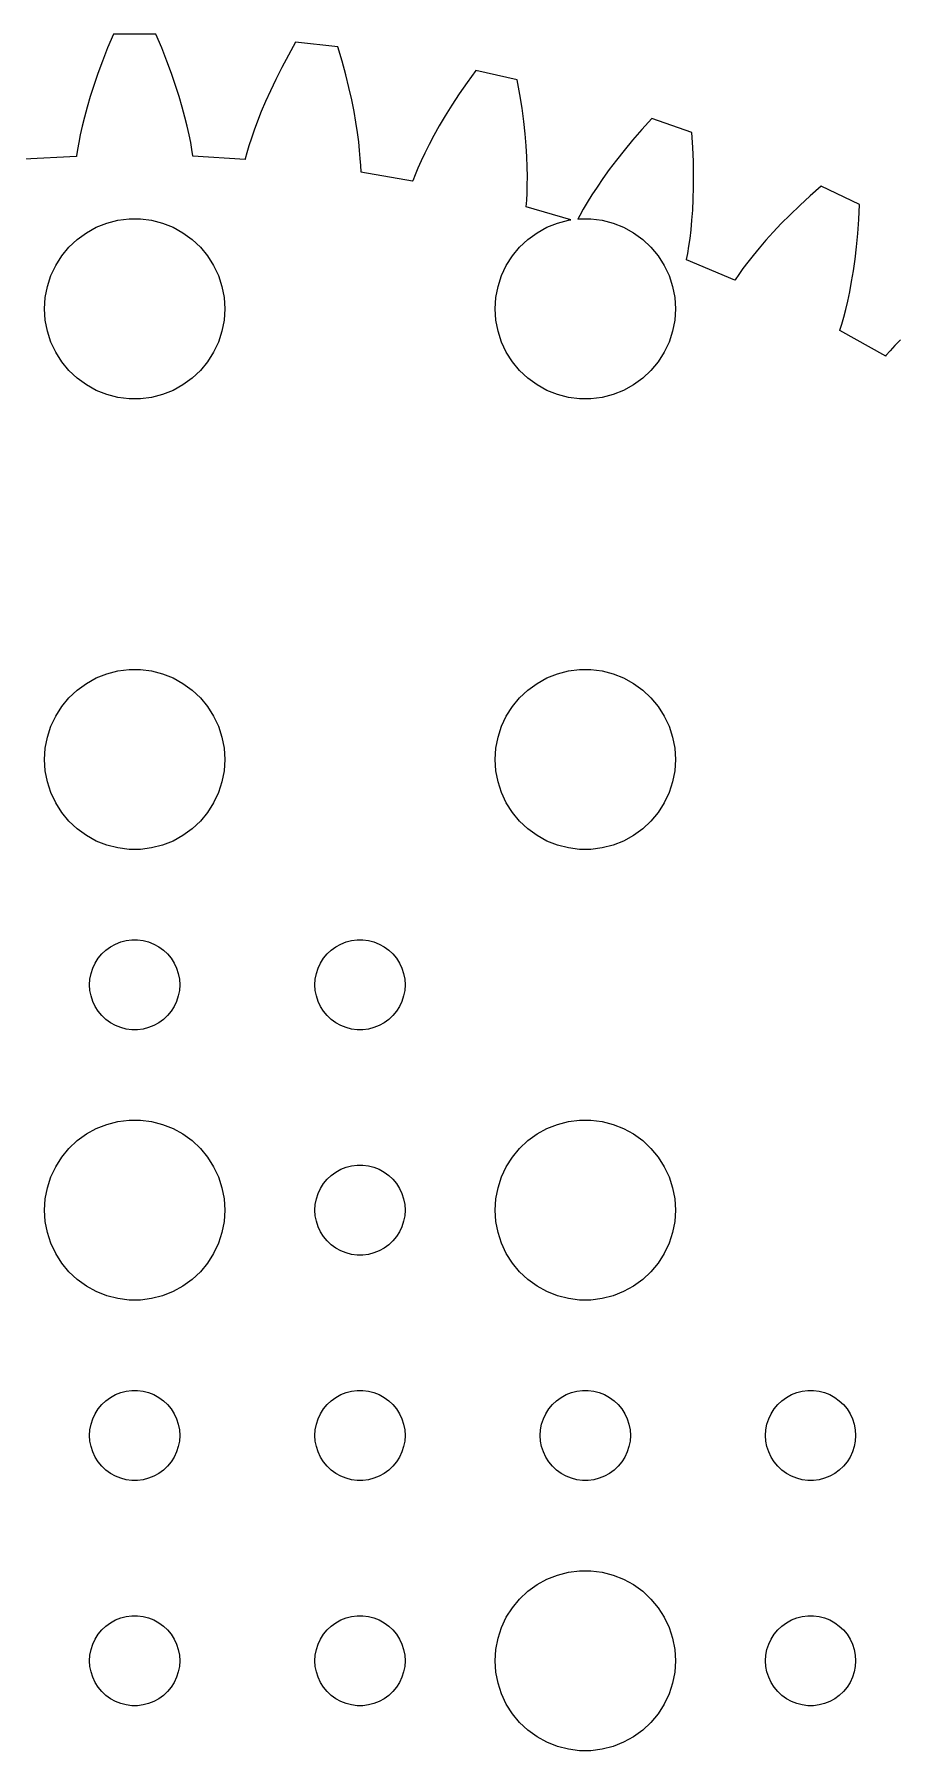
# Model space of a CAD drawing. Header units: metres. Extents: x -54 to 54, y -54 to 54.
# Drawn here: x -3.3 to 25.4, y -3 to 54.1 of the extents above; entities that cross this region are included whole.
import ezdxf

# ---------------------------------------------------------------- set-up
doc = ezdxf.new("R2010")
doc.units = ezdxf.units.M

msp = doc.modelspace()

# ---------------------------------------------------------------- linework, layer by layer
for p, q in [((-0.707458, 54.1374), (-0.899765, 53.6829)), ((0.707458, 54.1374), (-0.707458, 54.1374)), ((0.899765, 53.6829), (0.707458, 54.1374)), ((5.35844, 53.8762), (5.11647, 53.4461)), ((6.76447, 53.7177), (5.35844, 53.8762)), ((6.90468, 53.2446), (6.76447, 53.7177)), ((-1.07236, 53.2478), (-1.22618, 52.8327)), ((-0.899765, 53.6829), (-1.07236, 53.2478)), ((1.07236, 53.2478), (0.899765, 53.6829)), ((1.22618, 52.8327), (1.07236, 53.2478)), ((5.11647, 53.4461), (4.89624, 53.0331)), ((7.02747, 52.7929), (6.90468, 53.2446)), ((-1.22618, 52.8327), (-1.36227, 52.4383)), ((1.36227, 52.4383), (1.22618, 52.8327)), ((4.69691, 52.6378), (4.51752, 52.2611)), ((4.89624, 53.0331), (4.69691, 52.6378)), ((7.13385, 52.3632), (7.02747, 52.7929)), ((11.357, 52.9374), (11.0684, 52.5372)), ((12.7364, 52.6226), (11.357, 52.9374)), ((12.8228, 52.1367), (12.7364, 52.6226)), ((-1.48166, 52.0651), (-1.58534, 51.7136)), ((-1.36227, 52.4383), (-1.48166, 52.0651)), ((1.48166, 52.0651), (1.36227, 52.4383)), ((1.58534, 51.7136), (1.48166, 52.0651)), ((4.51752, 52.2611), (4.35709, 51.9036)), ((7.22493, 51.9561), (7.13385, 52.3632)), ((10.8033, 52.1514), (10.5609, 51.7809)), ((11.0684, 52.5372), (10.8033, 52.1514)), ((12.8942, 51.6741), (12.8228, 52.1367)), ((-1.58534, 51.7136), (-1.67439, 51.3844)), ((1.67439, 51.3844), (1.58534, 51.7136)), ((4.21471, 51.5659), (4.08936, 51.2488)), ((4.35709, 51.9036), (4.21471, 51.5659)), ((7.30177, 51.5718), (7.22493, 51.9561)), ((7.36545, 51.2109), (7.30177, 51.5718)), ((10.3405, 51.4267), (10.1411, 51.0894)), ((10.5609, 51.7809), (10.3405, 51.4267)), ((12.9518, 51.2352), (12.8942, 51.6741)), ((-1.74988, 51.0779), (-1.81288, 50.7946)), ((-1.67439, 51.3844), (-1.74988, 51.0779)), ((1.74988, 51.0779), (1.67439, 51.3844)), ((1.81288, 50.7946), (1.74988, 51.0779)), ((3.98003, 50.9527), (3.88571, 50.6782)), ((4.08936, 51.2488), (3.98003, 50.9527)), ((7.41708, 50.8738), (7.36545, 51.2109)), ((7.45778, 50.5608), (7.41708, 50.8738)), ((10.1411, 51.0894), (9.96176, 50.7698)), ((12.9967, 50.8204), (12.9518, 51.2352)), ((16.8811, 50.9676), (16.5744, 50.6139)), ((17.2127, 51.333), (16.8811, 50.9676)), ((18.5482, 50.8657), (17.2127, 51.333)), ((18.5796, 50.3732), (18.5482, 50.8657)), ((-1.90581, 50.2991), (-1.93796, 50.0875)), ((-1.86449, 50.5349), (-1.90581, 50.2991)), ((-1.81288, 50.7946), (-1.86449, 50.5349)), ((1.86449, 50.5349), (1.81288, 50.7946)), ((1.90581, 50.2991), (1.86449, 50.5349)), ((1.93796, 50.0875), (1.90581, 50.2991)), ((3.80534, 50.4259), (3.73788, 50.1962)), ((3.88571, 50.6782), (3.80534, 50.4259)), ((7.48868, 50.2723), (7.45778, 50.5608)), ((9.80168, 50.4687), (9.6599, 50.1867)), ((9.96176, 50.7698), (9.80168, 50.4687)), ((13.0301, 50.43), (12.9967, 50.8204)), ((13.0529, 50.0643), (13.0301, 50.43)), ((16.5744, 50.6139), (16.2922, 50.2729)), ((18.5988, 49.9055), (18.5796, 50.3732)), ((-1.93741, 50.0735), (-3.6815, 49.9797)), ((-1.93796, 50.0875), (-1.93741, 50.0735)), ((1.93758, 50.0776), (1.93796, 50.0875)), ((3.6812, 49.9756), (1.93758, 50.0776)), ((3.68224, 49.9895), (3.6812, 49.9756)), ((3.73788, 50.1962), (3.68224, 49.9895)), ((7.51086, 50.0084), (7.48868, 50.2723)), ((7.52553, 49.7694), (7.51086, 50.0084)), ((7.53378, 49.5556), (7.52553, 49.7694)), ((9.53543, 49.9245), (9.42732, 49.6828)), ((9.6599, 50.1867), (9.53543, 49.9245)), ((13.0665, 49.7235), (13.0529, 50.0643)), ((13.0719, 49.4079), (13.0665, 49.7235)), ((16.0334, 49.9456), (15.7975, 49.6327)), ((16.2922, 50.2729), (16.0334, 49.9456)), ((18.6069, 49.463), (18.5988, 49.9055)), ((7.5323, 49.5458), (7.53378, 49.5556)), ((9.25356, 49.2491), (7.5323, 49.5458)), ((9.25615, 49.2629), (9.25356, 49.2491)), ((9.33456, 49.4621), (9.25615, 49.2629)), ((9.42732, 49.6828), (9.33456, 49.4621)), ((13.0703, 49.1177), (13.0719, 49.4079)), ((15.5835, 49.3352), (15.3908, 49.0539)), ((15.7975, 49.6327), (15.5835, 49.3352)), ((18.6051, 49.0457), (18.6069, 49.463)), ((13.0349, 48.4005), (13.0506, 48.6139)), ((13.0506, 48.6139), (13.0628, 48.853)), ((13.0628, 48.853), (13.0703, 49.1177)), ((15.2183, 48.7896), (15.0652, 48.543)), ((15.3908, 49.0539), (15.2183, 48.7896)), ((18.5763, 48.288), (18.5945, 48.654)), ((18.5945, 48.654), (18.6051, 49.0457)), ((22.4815, 48.757), (22.1372, 48.4399)), ((22.8519, 49.083), (22.4815, 48.757)), ((24.1267, 48.4691), (22.8519, 49.083)), ((-0.562134, 47.9469), (-0.18837, 47.9941)), ((-0.18837, 47.9941), (0.18837, 47.9941)), ((0.18837, 47.9941), (0.562134, 47.9469)), ((13.0323, 48.3909), (13.0349, 48.4005)), ((14.523, 47.9576), (13.0323, 48.3909)), ((14.8139, 48.1059), (14.7505, 47.9864)), ((14.7505, 47.9864), (14.8116, 47.9941)), ((14.8116, 47.9941), (15.1884, 47.9941)), ((14.9308, 48.3148), (14.8139, 48.1059)), ((15.0652, 48.543), (14.9308, 48.3148)), ((15.1884, 47.9941), (15.5621, 47.9469)), ((18.5516, 47.9479), (18.5763, 48.288)), ((21.8185, 48.1327), (21.5247, 47.8363)), ((22.1372, 48.4399), (21.8185, 48.1327)), ((24.1028, 47.9762), (24.1267, 48.4691)), ((-1.91226, 47.3115), (-1.60747, 47.533)), ((-1.60747, 47.533), (-1.27733, 47.7145)), ((-1.27733, 47.7145), (-0.927048, 47.8532)), ((-0.927048, 47.8532), (-0.562134, 47.9469)), ((0.562134, 47.9469), (0.927048, 47.8532)), ((0.927048, 47.8532), (1.27733, 47.7145)), ((1.27733, 47.7145), (1.60747, 47.533)), ((1.60747, 47.533), (1.91226, 47.3115)), ((13.0877, 47.3115), (13.3925, 47.533)), ((13.3925, 47.533), (13.7227, 47.7145)), ((13.7227, 47.7145), (14.0729, 47.8532)), ((14.0729, 47.8532), (14.4379, 47.9469)), ((14.4379, 47.9469), (14.523, 47.9576)), ((15.5621, 47.9469), (15.927, 47.8532)), ((15.927, 47.8532), (16.2773, 47.7145)), ((16.2773, 47.7145), (16.6075, 47.533)), ((16.6075, 47.533), (16.9123, 47.3115)), ((18.4875, 47.3455), (18.5217, 47.6337)), ((18.5217, 47.6337), (18.5516, 47.9479)), ((21.2552, 47.5519), (21.0093, 47.2802)), ((21.5247, 47.8363), (21.2552, 47.5519)), ((24.028, 47.0686), (24.0695, 47.5093)), ((24.0695, 47.5093), (24.1028, 47.9762)), ((-2.42705, 46.7634), (-2.1869, 47.0536)), ((-2.1869, 47.0536), (-1.91226, 47.3115)), ((1.91226, 47.3115), (2.1869, 47.0536)), ((2.1869, 47.0536), (2.42705, 46.7634)), ((12.5729, 46.7634), (12.8131, 47.0536)), ((12.8131, 47.0536), (13.0877, 47.3115)), ((16.9123, 47.3115), (17.1869, 47.0536)), ((17.1869, 47.0536), (17.427, 46.7634)), ((18.4116, 46.847), (18.4505, 47.0833)), ((18.4505, 47.0833), (18.4875, 47.3455)), ((20.7863, 47.0222), (20.5853, 46.7789)), ((21.0093, 47.2802), (20.7863, 47.0222)), ((23.9795, 46.6542), (24.028, 47.0686)), ((-2.78932, 46.1044), (-2.62891, 46.4453)), ((-2.62891, 46.4453), (-2.42705, 46.7634)), ((2.42705, 46.7634), (2.62891, 46.4453)), ((2.62891, 46.4453), (2.78932, 46.1044)), ((12.2107, 46.1044), (12.3711, 46.4453)), ((12.3711, 46.4453), (12.5729, 46.7634)), ((17.427, 46.7634), (17.6289, 46.4453)), ((17.6289, 46.4453), (17.7893, 46.1044)), ((18.3684, 46.6275), (18.3721, 46.6367)), ((19.9805, 45.9553), (18.3684, 46.6275)), ((18.3721, 46.6367), (18.4116, 46.847)), ((20.2464, 46.3393), (20.1069, 46.1448)), ((20.4056, 46.551), (20.2464, 46.3393)), ((20.5853, 46.7789), (20.4056, 46.551)), ((23.9251, 46.2661), (23.9795, 46.6542)), ((-2.97633, 45.376), (-2.90575, 45.7461)), ((-2.90575, 45.7461), (-2.78932, 46.1044)), ((2.78932, 46.1044), (2.90575, 45.7461)), ((2.90575, 45.7461), (2.97633, 45.376)), ((12.0237, 45.376), (12.0942, 45.7461)), ((12.0942, 45.7461), (12.2107, 46.1044)), ((17.7893, 46.1044), (17.9057, 45.7461)), ((17.9057, 45.7461), (17.9763, 45.376)), ((19.9861, 45.9681), (19.9805, 45.9553)), ((20.1069, 46.1448), (19.9861, 45.9681)), ((23.8034, 45.5693), (23.866, 45.9045)), ((23.866, 45.9045), (23.9251, 46.2661)), ((-3, 45), (-2.97633, 45.376)), ((2.97633, 45.376), (3, 45)), ((12, 45), (12.0237, 45.376)), ((17.9763, 45.376), (18, 45)), ((23.6723, 44.9778), (23.7385, 45.2604)), ((23.7385, 45.2604), (23.8034, 45.5693)), ((-2.97633, 44.624), (-3, 45)), ((-2.90575, 44.2539), (-2.97633, 44.624)), ((2.97633, 44.624), (2.90575, 44.2539)), ((3, 45), (2.97633, 44.624)), ((12.0237, 44.624), (12, 45)), ((12.0942, 44.2539), (12.0237, 44.624)), ((17.9763, 44.624), (17.9057, 44.2539)), ((18, 45), (17.9763, 44.624)), ((23.541, 44.491), (23.6061, 44.7214)), ((23.6061, 44.7214), (23.6723, 44.9778)), ((-2.78932, 43.8956), (-2.90575, 44.2539)), ((2.90575, 44.2539), (2.78932, 43.8956)), ((12.2107, 43.8956), (12.0942, 44.2539)), ((17.9057, 44.2539), (17.7893, 43.8956)), ((23.4736, 44.2777), (23.4782, 44.2864)), ((25.0002, 43.4292), (23.4736, 44.2777)), ((23.4782, 44.2864), (23.541, 44.491)), ((-2.62891, 43.5547), (-2.78932, 43.8956)), ((-2.42705, 43.2366), (-2.62891, 43.5547)), ((2.62891, 43.5547), (2.42705, 43.2366)), ((2.78932, 43.8956), (2.62891, 43.5547)), ((12.3711, 43.5547), (12.2107, 43.8956)), ((12.5729, 43.2366), (12.3711, 43.5547)), ((17.6289, 43.5547), (17.427, 43.2366)), ((17.7893, 43.8956), (17.6289, 43.5547)), ((25.0072, 43.4414), (25.0002, 43.4292)), ((25.147, 43.6034), (25.0072, 43.4414)), ((25.3075, 43.7811), (25.147, 43.6034)), ((25.4894, 43.9736), (25.3075, 43.7811)), ((-2.1869, 42.9464), (-2.42705, 43.2366)), ((-1.91226, 42.6885), (-2.1869, 42.9464)), ((2.1869, 42.9464), (1.91226, 42.6885)), ((2.42705, 43.2366), (2.1869, 42.9464)), ((12.8131, 42.9464), (12.5729, 43.2366)), ((13.0877, 42.6885), (12.8131, 42.9464)), ((17.1869, 42.9464), (16.9123, 42.6885)), ((17.427, 43.2366), (17.1869, 42.9464)), ((-1.60747, 42.467), (-1.91226, 42.6885)), ((-1.27733, 42.2855), (-1.60747, 42.467)), ((-0.927048, 42.1468), (-1.27733, 42.2855)), ((1.27733, 42.2855), (0.927048, 42.1468)), ((1.60747, 42.467), (1.27733, 42.2855)), ((1.91226, 42.6885), (1.60747, 42.467)), ((13.3925, 42.467), (13.0877, 42.6885)), ((13.7227, 42.2855), (13.3925, 42.467)), ((14.0729, 42.1468), (13.7227, 42.2855)), ((16.2773, 42.2855), (15.927, 42.1468)), ((16.6075, 42.467), (16.2773, 42.2855)), ((16.9123, 42.6885), (16.6075, 42.467)), ((-0.562134, 42.0531), (-0.927048, 42.1468)), ((-0.18837, 42.0059), (-0.562134, 42.0531)), ((0.18837, 42.0059), (-0.18837, 42.0059)), ((0.562134, 42.0531), (0.18837, 42.0059)), ((0.927048, 42.1468), (0.562134, 42.0531)), ((14.4379, 42.0531), (14.0729, 42.1468)), ((14.8116, 42.0059), (14.4379, 42.0531)), ((15.1884, 42.0059), (14.8116, 42.0059)), ((15.5621, 42.0531), (15.1884, 42.0059)), ((15.927, 42.1468), (15.5621, 42.0531)), ((-1.60747, 32.533), (-1.27733, 32.7145)), ((-1.27733, 32.7145), (-0.927048, 32.8532)), ((-0.927048, 32.8532), (-0.562134, 32.9469)), ((-0.562134, 32.9469), (-0.18837, 32.9941)), ((-0.18837, 32.9941), (0.18837, 32.9941)), ((0.18837, 32.9941), (0.562134, 32.9469)), ((0.562134, 32.9469), (0.927048, 32.8532)), ((0.927048, 32.8532), (1.27733, 32.7145)), ((1.27733, 32.7145), (1.60747, 32.533)), ((13.3925, 32.533), (13.7227, 32.7145)), ((13.7227, 32.7145), (14.0729, 32.8532)), ((14.0729, 32.8532), (14.4379, 32.9469)), ((14.4379, 32.9469), (14.8116, 32.9941)), ((14.8116, 32.9941), (15.1884, 32.9941)), ((15.1884, 32.9941), (15.5621, 32.9469)), ((15.5621, 32.9469), (15.927, 32.8532)), ((15.927, 32.8532), (16.2773, 32.7145)), ((16.2773, 32.7145), (16.6075, 32.533)), ((-2.42705, 31.7634), (-2.1869, 32.0536)), ((-2.1869, 32.0536), (-1.91226, 32.3115)), ((-1.91226, 32.3115), (-1.60747, 32.533)), ((1.60747, 32.533), (1.91226, 32.3115)), ((1.91226, 32.3115), (2.1869, 32.0536)), ((2.1869, 32.0536), (2.42705, 31.7634)), ((12.5729, 31.7634), (12.8131, 32.0536)), ((12.8131, 32.0536), (13.0877, 32.3115)), ((13.0877, 32.3115), (13.3925, 32.533)), ((16.6075, 32.533), (16.9123, 32.3115)), ((16.9123, 32.3115), (17.1869, 32.0536)), ((17.1869, 32.0536), (17.427, 31.7634)), ((-2.78932, 31.1044), (-2.62891, 31.4453)), ((-2.62891, 31.4453), (-2.42705, 31.7634)), ((2.42705, 31.7634), (2.62891, 31.4453)), ((2.62891, 31.4453), (2.78932, 31.1044)), ((12.2107, 31.1044), (12.3711, 31.4453)), ((12.3711, 31.4453), (12.5729, 31.7634)), ((17.427, 31.7634), (17.6289, 31.4453)), ((17.6289, 31.4453), (17.7893, 31.1044)), ((-2.90575, 30.7461), (-2.78932, 31.1044)), ((2.78932, 31.1044), (2.90575, 30.7461)), ((12.0942, 30.7461), (12.2107, 31.1044)), ((17.7893, 31.1044), (17.9057, 30.7461)), ((-3, 30), (-2.97633, 30.376)), ((-2.97633, 30.376), (-2.90575, 30.7461)), ((2.90575, 30.7461), (2.97633, 30.376)), ((2.97633, 30.376), (3, 30)), ((12, 30), (12.0237, 30.376)), ((12.0237, 30.376), (12.0942, 30.7461)), ((17.9057, 30.7461), (17.9763, 30.376)), ((17.9763, 30.376), (18, 30)), ((-2.97633, 29.624), (-3, 30)), ((3, 30), (2.97633, 29.624)), ((12.0237, 29.624), (12, 30)), ((18, 30), (17.9763, 29.624)), ((-2.90575, 29.2539), (-2.97633, 29.624)), ((-2.78932, 28.8956), (-2.90575, 29.2539)), ((2.90575, 29.2539), (2.78932, 28.8956)), ((2.97633, 29.624), (2.90575, 29.2539)), ((12.0942, 29.2539), (12.0237, 29.624)), ((12.2107, 28.8956), (12.0942, 29.2539)), ((17.9057, 29.2539), (17.7893, 28.8956)), ((17.9763, 29.624), (17.9057, 29.2539)), ((-2.62891, 28.5547), (-2.78932, 28.8956)), ((2.78932, 28.8956), (2.62891, 28.5547)), ((12.3711, 28.5547), (12.2107, 28.8956)), ((17.7893, 28.8956), (17.6289, 28.5547)), ((-2.42705, 28.2366), (-2.62891, 28.5547)), ((-2.1869, 27.9464), (-2.42705, 28.2366)), ((2.42705, 28.2366), (2.1869, 27.9464)), ((2.62891, 28.5547), (2.42705, 28.2366)), ((12.5729, 28.2366), (12.3711, 28.5547)), ((12.8131, 27.9464), (12.5729, 28.2366)), ((17.427, 28.2366), (17.1869, 27.9464)), ((17.6289, 28.5547), (17.427, 28.2366)), ((-1.91226, 27.6884), (-2.1869, 27.9464)), ((-1.60747, 27.467), (-1.91226, 27.6884)), ((-1.27733, 27.2855), (-1.60747, 27.467)), ((1.60747, 27.467), (1.27733, 27.2855)), ((1.91226, 27.6884), (1.60747, 27.467)), ((2.1869, 27.9464), (1.91226, 27.6884)), ((13.0877, 27.6884), (12.8131, 27.9464)), ((13.3925, 27.467), (13.0877, 27.6884)), ((13.7227, 27.2855), (13.3925, 27.467)), ((16.6075, 27.467), (16.2773, 27.2855)), ((16.9123, 27.6884), (16.6075, 27.467)), ((17.1869, 27.9464), (16.9123, 27.6884)), ((-0.927048, 27.1468), (-1.27733, 27.2855)), ((-0.562134, 27.0531), (-0.927048, 27.1468)), ((-0.18837, 27.0059), (-0.562134, 27.0531)), ((0.18837, 27.0059), (-0.18837, 27.0059)), ((0.562134, 27.0531), (0.18837, 27.0059)), ((0.927048, 27.1468), (0.562134, 27.0531)), ((1.27733, 27.2855), (0.927048, 27.1468)), ((14.0729, 27.1468), (13.7227, 27.2855)), ((14.4379, 27.0531), (14.0729, 27.1468)), ((14.8116, 27.0059), (14.4379, 27.0531)), ((15.1884, 27.0059), (14.8116, 27.0059)), ((15.5621, 27.0531), (15.1884, 27.0059)), ((15.927, 27.1468), (15.5621, 27.0531)), ((16.2773, 27.2855), (15.927, 27.1468)), ((-0.281067, 23.9734), (-0.094177, 23.997)), ((-0.094177, 23.997), (0.094177, 23.997)), ((0.094177, 23.997), (0.281067, 23.9734)), ((7.21892, 23.9734), (7.40581, 23.997)), ((7.40581, 23.997), (7.59418, 23.997)), ((7.59418, 23.997), (7.78107, 23.9734)), ((-1.21352, 23.3817), (-1.09344, 23.5268)), ((-1.09344, 23.5268), (-0.956131, 23.6558)), ((-0.956131, 23.6558), (-0.803726, 23.7665)), ((-0.803726, 23.7665), (-0.638657, 23.8572)), ((-0.638657, 23.8572), (-0.463516, 23.9266)), ((-0.463516, 23.9266), (-0.281067, 23.9734)), ((0.281067, 23.9734), (0.463516, 23.9266)), ((0.463516, 23.9266), (0.638657, 23.8572)), ((0.638657, 23.8572), (0.803726, 23.7665)), ((0.803726, 23.7665), (0.956131, 23.6558)), ((0.956131, 23.6558), (1.09344, 23.5268)), ((1.09344, 23.5268), (1.21352, 23.3817)), ((6.28647, 23.3817), (6.40654, 23.5268)), ((6.40654, 23.5268), (6.54385, 23.6558)), ((6.54385, 23.6558), (6.69626, 23.7665)), ((6.69626, 23.7665), (6.86133, 23.8572)), ((6.86133, 23.8572), (7.03647, 23.9266)), ((7.03647, 23.9266), (7.21892, 23.9734)), ((7.78107, 23.9734), (7.96352, 23.9266)), ((7.96352, 23.9266), (8.13866, 23.8572)), ((8.13866, 23.8572), (8.30373, 23.7665)), ((8.30373, 23.7665), (8.45613, 23.6558)), ((8.45613, 23.6558), (8.59344, 23.5268)), ((8.59344, 23.5268), (8.71352, 23.3817)), ((-1.48816, 22.688), (-1.45287, 22.873)), ((-1.45287, 22.873), (-1.39465, 23.0522)), ((-1.39465, 23.0522), (-1.31445, 23.2226)), ((-1.31445, 23.2226), (-1.21352, 23.3817)), ((1.21352, 23.3817), (1.31445, 23.2226)), ((1.31445, 23.2226), (1.39465, 23.0522)), ((1.39465, 23.0522), (1.45287, 22.873)), ((1.45287, 22.873), (1.48816, 22.688)), ((6.01183, 22.688), (6.04712, 22.873)), ((6.04712, 22.873), (6.10533, 23.0522)), ((6.10533, 23.0522), (6.18553, 23.2226)), ((6.18553, 23.2226), (6.28647, 23.3817)), ((8.71352, 23.3817), (8.81445, 23.2226)), ((8.81445, 23.2226), (8.89465, 23.0522)), ((8.89465, 23.0522), (8.95287, 22.873)), ((8.95287, 22.873), (8.98816, 22.688)), ((-1.5, 22.5), (-1.48816, 22.688)), ((-1.48816, 22.312), (-1.5, 22.5)), ((-1.45287, 22.127), (-1.48816, 22.312)), ((1.48816, 22.312), (1.45287, 22.127)), ((1.48816, 22.688), (1.5, 22.5)), ((1.5, 22.5), (1.48816, 22.312)), ((6, 22.5), (6.01183, 22.688)), ((6.01183, 22.312), (6, 22.5)), ((6.04712, 22.127), (6.01183, 22.312)), ((8.98816, 22.312), (8.95287, 22.127)), ((8.98816, 22.688), (9, 22.5)), ((9, 22.5), (8.98816, 22.312)), ((-1.39465, 21.9478), (-1.45287, 22.127)), ((-1.31445, 21.7774), (-1.39465, 21.9478)), ((-1.21352, 21.6183), (-1.31445, 21.7774)), ((1.31445, 21.7774), (1.21352, 21.6183)), ((1.39465, 21.9478), (1.31445, 21.7774)), ((1.45287, 22.127), (1.39465, 21.9478)), ((6.10533, 21.9478), (6.04712, 22.127)), ((6.18553, 21.7774), (6.10533, 21.9478)), ((6.28647, 21.6183), (6.18553, 21.7774)), ((8.81445, 21.7774), (8.71352, 21.6183)), ((8.89465, 21.9478), (8.81445, 21.7774)), ((8.95287, 22.127), (8.89465, 21.9478)), ((-1.09344, 21.4732), (-1.21352, 21.6183)), ((-0.956131, 21.3442), (-1.09344, 21.4732)), ((-0.803726, 21.2335), (-0.956131, 21.3442)), ((-0.638657, 21.1427), (-0.803726, 21.2335)), ((-0.463516, 21.0734), (-0.638657, 21.1427)), ((0.638657, 21.1427), (0.463516, 21.0734)), ((0.803726, 21.2335), (0.638657, 21.1427)), ((0.956131, 21.3442), (0.803726, 21.2335)), ((1.09344, 21.4732), (0.956131, 21.3442)), ((1.21352, 21.6183), (1.09344, 21.4732)), ((6.40654, 21.4732), (6.28647, 21.6183)), ((6.54385, 21.3442), (6.40654, 21.4732)), ((6.69626, 21.2335), (6.54385, 21.3442)), ((6.86133, 21.1427), (6.69626, 21.2335)), ((7.03647, 21.0734), (6.86133, 21.1427)), ((8.13866, 21.1427), (7.96352, 21.0734)), ((8.30373, 21.2335), (8.13866, 21.1427)), ((8.45613, 21.3442), (8.30373, 21.2335)), ((8.59344, 21.4732), (8.45613, 21.3442)), ((8.71352, 21.6183), (8.59344, 21.4732)), ((-0.281067, 21.0266), (-0.463516, 21.0734)), ((-0.094177, 21.003), (-0.281067, 21.0266)), ((0.094177, 21.003), (-0.094177, 21.003)), ((0.281067, 21.0266), (0.094177, 21.003)), ((0.463516, 21.0734), (0.281067, 21.0266)), ((7.21892, 21.0266), (7.03647, 21.0734)), ((7.40581, 21.003), (7.21892, 21.0266)), ((7.59418, 21.003), (7.40581, 21.003)), ((7.78107, 21.0266), (7.59418, 21.003)), ((7.96352, 21.0734), (7.78107, 21.0266)), ((-1.60747, 17.533), (-1.27733, 17.7145)), ((-1.27733, 17.7145), (-0.927048, 17.8532)), ((-0.927048, 17.8532), (-0.562134, 17.9469)), ((-0.562134, 17.9469), (-0.18837, 17.9941)), ((-0.18837, 17.9941), (0.18837, 17.9941)), ((0.18837, 17.9941), (0.562134, 17.9469)), ((0.562134, 17.9469), (0.927048, 17.8532)), ((0.927048, 17.8532), (1.27733, 17.7145)), ((1.27733, 17.7145), (1.60747, 17.533)), ((13.3925, 17.533), (13.7227, 17.7145)), ((13.7227, 17.7145), (14.0729, 17.8532)), ((14.0729, 17.8532), (14.4379, 17.9469)), ((14.4379, 17.9469), (14.8116, 17.9941)), ((14.8116, 17.9941), (15.1884, 17.9941)), ((15.1884, 17.9941), (15.5621, 17.9469)), ((15.5621, 17.9469), (15.927, 17.8532)), ((15.927, 17.8532), (16.2773, 17.7145)), ((16.2773, 17.7145), (16.6075, 17.533)), ((-2.1869, 17.0536), (-1.91226, 17.3115)), ((-1.91226, 17.3115), (-1.60747, 17.533)), ((1.60747, 17.533), (1.91226, 17.3115)), ((1.91226, 17.3115), (2.1869, 17.0536)), ((12.8131, 17.0536), (13.0877, 17.3115)), ((13.0877, 17.3115), (13.3925, 17.533)), ((16.6075, 17.533), (16.9123, 17.3115)), ((16.9123, 17.3115), (17.1869, 17.0536)), ((-2.62891, 16.4453), (-2.42705, 16.7634)), ((-2.42705, 16.7634), (-2.1869, 17.0536)), ((2.1869, 17.0536), (2.42705, 16.7634)), ((2.42705, 16.7634), (2.62891, 16.4453)), ((12.3711, 16.4453), (12.5729, 16.7634)), ((12.5729, 16.7634), (12.8131, 17.0536)), ((17.1869, 17.0536), (17.427, 16.7634)), ((17.427, 16.7634), (17.6289, 16.4453)), ((-2.90575, 15.7461), (-2.78932, 16.1044)), ((-2.78932, 16.1044), (-2.62891, 16.4453)), ((2.62891, 16.4453), (2.78932, 16.1044)), ((2.78932, 16.1044), (2.90575, 15.7461)), ((6.28647, 15.8817), (6.40654, 16.0268)), ((6.40654, 16.0268), (6.54385, 16.1558)), ((6.54385, 16.1558), (6.69626, 16.2665)), ((6.69626, 16.2665), (6.86133, 16.3572)), ((6.86133, 16.3572), (7.03647, 16.4266)), ((7.03647, 16.4266), (7.21892, 16.4734)), ((7.21892, 16.4734), (7.40581, 16.497)), ((7.40581, 16.497), (7.59418, 16.497)), ((7.59418, 16.497), (7.78107, 16.4734)), ((7.78107, 16.4734), (7.96352, 16.4266)), ((7.96352, 16.4266), (8.13866, 16.3572)), ((8.13866, 16.3572), (8.30373, 16.2665)), ((8.30373, 16.2665), (8.45613, 16.1558)), ((8.45613, 16.1558), (8.59344, 16.0268)), ((8.59344, 16.0268), (8.71352, 15.8817)), ((12.0942, 15.7461), (12.2107, 16.1044)), ((12.2107, 16.1044), (12.3711, 16.4453)), ((17.6289, 16.4453), (17.7893, 16.1044)), ((17.7893, 16.1044), (17.9057, 15.7461)), ((-2.97633, 15.376), (-2.90575, 15.7461)), ((2.90575, 15.7461), (2.97633, 15.376)), ((6.04712, 15.373), (6.10533, 15.5522)), ((6.10533, 15.5522), (6.18553, 15.7226)), ((6.18553, 15.7226), (6.28647, 15.8817)), ((8.71352, 15.8817), (8.81445, 15.7226)), ((8.81445, 15.7226), (8.89465, 15.5522)), ((8.89465, 15.5522), (8.95287, 15.373)), ((12.0237, 15.376), (12.0942, 15.7461)), ((17.9057, 15.7461), (17.9763, 15.376)), ((-3, 15), (-2.97633, 15.376)), ((-2.97633, 14.624), (-3, 15)), ((2.97633, 15.376), (3, 15)), ((3, 15), (2.97633, 14.624)), ((6, 15), (6.01183, 15.188)), ((6.01183, 14.812), (6, 15)), ((6.01183, 15.188), (6.04712, 15.373)), ((8.95287, 15.373), (8.98816, 15.188)), ((8.98816, 15.188), (9, 15)), ((9, 15), (8.98816, 14.812)), ((12, 15), (12.0237, 15.376)), ((12.0237, 14.624), (12, 15)), ((17.9763, 15.376), (18, 15)), ((18, 15), (17.9763, 14.624)), ((-2.90575, 14.2539), (-2.97633, 14.624)), ((2.97633, 14.624), (2.90575, 14.2539)), ((6.04712, 14.627), (6.01183, 14.812)), ((6.10533, 14.4478), (6.04712, 14.627)), ((6.18553, 14.2774), (6.10533, 14.4478)), ((8.89465, 14.4478), (8.81445, 14.2774)), ((8.95287, 14.627), (8.89465, 14.4478)), ((8.98816, 14.812), (8.95287, 14.627)), ((12.0942, 14.2539), (12.0237, 14.624)), ((17.9763, 14.624), (17.9057, 14.2539)), ((-2.78932, 13.8956), (-2.90575, 14.2539)), ((-2.62891, 13.5547), (-2.78932, 13.8956)), ((2.78932, 13.8956), (2.62891, 13.5547)), ((2.90575, 14.2539), (2.78932, 13.8956)), ((6.28647, 14.1183), (6.18553, 14.2774)), ((6.40654, 13.9732), (6.28647, 14.1183)), ((6.54385, 13.8442), (6.40654, 13.9732)), ((6.69626, 13.7335), (6.54385, 13.8442)), ((6.86133, 13.6427), (6.69626, 13.7335)), ((8.30373, 13.7335), (8.13866, 13.6427)), ((8.45613, 13.8442), (8.30373, 13.7335)), ((8.59344, 13.9732), (8.45613, 13.8442)), ((8.71352, 14.1183), (8.59344, 13.9732)), ((8.81445, 14.2774), (8.71352, 14.1183)), ((12.2107, 13.8956), (12.0942, 14.2539)), ((12.3711, 13.5547), (12.2107, 13.8956)), ((17.7893, 13.8956), (17.6289, 13.5547)), ((17.9057, 14.2539), (17.7893, 13.8956)), ((-2.42705, 13.2366), (-2.62891, 13.5547)), ((-2.1869, 12.9464), (-2.42705, 13.2366)), ((2.42705, 13.2366), (2.1869, 12.9464)), ((2.62891, 13.5547), (2.42705, 13.2366)), ((7.03647, 13.5734), (6.86133, 13.6427)), ((7.21892, 13.5266), (7.03647, 13.5734)), ((7.40581, 13.5029), (7.21892, 13.5266)), ((7.59418, 13.5029), (7.40581, 13.5029)), ((7.78107, 13.5266), (7.59418, 13.5029)), ((7.96352, 13.5734), (7.78107, 13.5266)), ((8.13866, 13.6427), (7.96352, 13.5734)), ((12.5729, 13.2366), (12.3711, 13.5547)), ((12.8131, 12.9464), (12.5729, 13.2366)), ((17.427, 13.2366), (17.1869, 12.9464)), ((17.6289, 13.5547), (17.427, 13.2366)), ((-1.91226, 12.6884), (-2.1869, 12.9464)), ((-1.60747, 12.467), (-1.91226, 12.6884)), ((1.91226, 12.6884), (1.60747, 12.467)), ((2.1869, 12.9464), (1.91226, 12.6884)), ((13.0877, 12.6884), (12.8131, 12.9464)), ((13.3925, 12.467), (13.0877, 12.6884)), ((16.9123, 12.6884), (16.6075, 12.467)), ((17.1869, 12.9464), (16.9123, 12.6884)), ((-1.27733, 12.2855), (-1.60747, 12.467)), ((-0.927048, 12.1468), (-1.27733, 12.2855)), ((-0.562134, 12.0531), (-0.927048, 12.1468)), ((-0.18837, 12.0059), (-0.562134, 12.0531)), ((0.18837, 12.0059), (-0.18837, 12.0059)), ((0.562134, 12.0531), (0.18837, 12.0059)), ((0.927048, 12.1468), (0.562134, 12.0531)), ((1.27733, 12.2855), (0.927048, 12.1468)), ((1.60747, 12.467), (1.27733, 12.2855)), ((13.7227, 12.2855), (13.3925, 12.467)), ((14.0729, 12.1468), (13.7227, 12.2855)), ((14.4379, 12.0531), (14.0729, 12.1468)), ((14.8116, 12.0059), (14.4379, 12.0531)), ((15.1884, 12.0059), (14.8116, 12.0059)), ((15.5621, 12.0531), (15.1884, 12.0059)), ((15.927, 12.1468), (15.5621, 12.0531)), ((16.2773, 12.2855), (15.927, 12.1468)), ((16.6075, 12.467), (16.2773, 12.2855)), ((-1.09344, 8.52681), (-0.956131, 8.65576)), ((-0.956131, 8.65576), (-0.803726, 8.76648)), ((-0.803726, 8.76648), (-0.638657, 8.85724)), ((-0.638657, 8.85724), (-0.463516, 8.92657)), ((-0.463516, 8.92657), (-0.281067, 8.97342)), ((-0.281067, 8.97342), (-0.094177, 8.99704)), ((-0.094177, 8.99704), (0.094177, 8.99704)), ((0.094177, 8.99704), (0.281067, 8.97342)), ((0.281067, 8.97342), (0.463516, 8.92657)), ((0.463516, 8.92657), (0.638657, 8.85724)), ((0.638657, 8.85724), (0.803726, 8.76648)), ((0.803726, 8.76648), (0.956131, 8.65576)), ((0.956131, 8.65576), (1.09344, 8.52681)), ((6.40654, 8.52681), (6.54385, 8.65576)), ((6.54385, 8.65576), (6.69626, 8.76648)), ((6.69626, 8.76648), (6.86133, 8.85724)), ((6.86133, 8.85724), (7.03647, 8.92657)), ((7.03647, 8.92657), (7.21892, 8.97342)), ((7.21892, 8.97342), (7.40581, 8.99704)), ((7.40581, 8.99704), (7.59418, 8.99704)), ((7.59418, 8.99704), (7.78107, 8.97342)), ((7.78107, 8.97342), (7.96352, 8.92657)), ((7.96352, 8.92657), (8.13866, 8.85724)), ((8.13866, 8.85724), (8.30373, 8.76648)), ((8.30373, 8.76648), (8.45613, 8.65576)), ((8.45613, 8.65576), (8.59344, 8.52681)), ((13.9065, 8.52681), (14.0439, 8.65576)), ((14.0439, 8.65576), (14.1963, 8.76648)), ((14.1963, 8.76648), (14.3613, 8.85724)), ((14.3613, 8.85724), (14.5365, 8.92657)), ((14.5365, 8.92657), (14.7189, 8.97342)), ((14.7189, 8.97342), (14.9058, 8.99704)), ((14.9058, 8.99704), (15.0942, 8.99704)), ((15.0942, 8.99704), (15.2811, 8.97342)), ((15.2811, 8.97342), (15.4635, 8.92657)), ((15.4635, 8.92657), (15.6387, 8.85724)), ((15.6387, 8.85724), (15.8037, 8.76648)), ((15.8037, 8.76648), (15.9561, 8.65576)), ((15.9561, 8.65576), (16.0934, 8.52681)), ((21.4065, 8.52681), (21.5439, 8.65576)), ((21.5439, 8.65576), (21.6963, 8.76648)), ((21.6963, 8.76648), (21.8613, 8.85724)), ((21.8613, 8.85724), (22.0365, 8.92657)), ((22.0365, 8.92657), (22.2189, 8.97342)), ((22.2189, 8.97342), (22.4058, 8.99704)), ((22.4058, 8.99704), (22.5942, 8.99704)), ((22.5942, 8.99704), (22.7811, 8.97342)), ((22.7811, 8.97342), (22.9635, 8.92657)), ((22.9635, 8.92657), (23.1387, 8.85724)), ((23.1387, 8.85724), (23.3037, 8.76648)), ((23.3037, 8.76648), (23.4561, 8.65576)), ((23.4561, 8.65576), (23.5934, 8.52681)), ((-1.45287, 7.87303), (-1.39465, 8.05219)), ((-1.39465, 8.05219), (-1.31445, 8.22263)), ((-1.31445, 8.22263), (-1.21352, 8.38167)), ((-1.21352, 8.38167), (-1.09344, 8.52681)), ((1.09344, 8.52681), (1.21352, 8.38167)), ((1.21352, 8.38167), (1.31445, 8.22263)), ((1.31445, 8.22263), (1.39465, 8.05219)), ((1.39465, 8.05219), (1.45287, 7.87303)), ((6.04712, 7.87303), (6.10533, 8.05219)), ((6.10533, 8.05219), (6.18553, 8.22263)), ((6.18553, 8.22263), (6.28647, 8.38167)), ((6.28647, 8.38167), (6.40654, 8.52681)), ((8.59344, 8.52681), (8.71352, 8.38167)), ((8.71352, 8.38167), (8.81445, 8.22263)), ((8.81445, 8.22263), (8.89465, 8.05219)), ((8.89465, 8.05219), (8.95287, 7.87303)), ((13.5471, 7.87303), (13.6053, 8.05219)), ((13.6053, 8.05219), (13.6855, 8.22263)), ((13.6855, 8.22263), (13.7865, 8.38167)), ((13.7865, 8.38167), (13.9065, 8.52681)), ((16.0934, 8.52681), (16.2135, 8.38167)), ((16.2135, 8.38167), (16.3145, 8.22263)), ((16.3145, 8.22263), (16.3947, 8.05219)), ((16.3947, 8.05219), (16.4529, 7.87303)), ((21.0471, 7.87303), (21.1053, 8.05219)), ((21.1053, 8.05219), (21.1855, 8.22263)), ((21.1855, 8.22263), (21.2865, 8.38167)), ((21.2865, 8.38167), (21.4065, 8.52681)), ((23.5934, 8.52681), (23.7135, 8.38167)), ((23.7135, 8.38167), (23.8145, 8.22263)), ((23.8145, 8.22263), (23.8947, 8.05219)), ((23.8947, 8.05219), (23.9529, 7.87303)), ((-1.5, 7.5), (-1.48816, 7.68799)), ((-1.48816, 7.312), (-1.5, 7.5)), ((-1.48816, 7.68799), (-1.45287, 7.87303)), ((1.45287, 7.87303), (1.48816, 7.68799)), ((1.48816, 7.68799), (1.5, 7.5)), ((1.5, 7.5), (1.48816, 7.312)), ((6, 7.5), (6.01183, 7.68799)), ((6.01183, 7.312), (6, 7.5)), ((6.01183, 7.68799), (6.04712, 7.87303)), ((8.95287, 7.87303), (8.98816, 7.68799)), ((8.98816, 7.68799), (9, 7.5)), ((9, 7.5), (8.98816, 7.312)), ((13.5, 7.5), (13.5118, 7.68799)), ((13.5118, 7.312), (13.5, 7.5)), ((13.5118, 7.68799), (13.5471, 7.87303)), ((16.4529, 7.87303), (16.4882, 7.68799)), ((16.4882, 7.68799), (16.5, 7.5)), ((16.5, 7.5), (16.4882, 7.312)), ((21, 7.5), (21.0118, 7.68799)), ((21.0118, 7.312), (21, 7.5)), ((21.0118, 7.68799), (21.0471, 7.87303)), ((23.9529, 7.87303), (23.9882, 7.68799)), ((23.9882, 7.68799), (24, 7.5)), ((24, 7.5), (23.9882, 7.312)), ((-1.45287, 7.12695), (-1.48816, 7.312)), ((-1.39465, 6.9478), (-1.45287, 7.12695)), ((-1.31445, 6.77736), (-1.39465, 6.9478)), ((1.39465, 6.9478), (1.31445, 6.77736)), ((1.45287, 7.12695), (1.39465, 6.9478)), ((1.48816, 7.312), (1.45287, 7.12695)), ((6.04712, 7.12695), (6.01183, 7.312)), ((6.10533, 6.9478), (6.04712, 7.12695)), ((6.18553, 6.77736), (6.10533, 6.9478)), ((8.89465, 6.9478), (8.81445, 6.77736)), ((8.95287, 7.12695), (8.89465, 6.9478)), ((8.98816, 7.312), (8.95287, 7.12695)), ((13.5471, 7.12695), (13.5118, 7.312)), ((13.6053, 6.9478), (13.5471, 7.12695)), ((13.6855, 6.77736), (13.6053, 6.9478)), ((16.3947, 6.9478), (16.3145, 6.77736)), ((16.4529, 7.12695), (16.3947, 6.9478)), ((16.4882, 7.312), (16.4529, 7.12695)), ((21.0471, 7.12695), (21.0118, 7.312)), ((21.1053, 6.9478), (21.0471, 7.12695)), ((21.1855, 6.77736), (21.1053, 6.9478)), ((23.8947, 6.9478), (23.8145, 6.77736)), ((23.9529, 7.12695), (23.8947, 6.9478)), ((23.9882, 7.312), (23.9529, 7.12695)), ((-1.21352, 6.61832), (-1.31445, 6.77736)), ((-1.09344, 6.47318), (-1.21352, 6.61832)), ((-0.956131, 6.34422), (-1.09344, 6.47318)), ((-0.803726, 6.23351), (-0.956131, 6.34422)), ((0.956131, 6.34422), (0.803726, 6.23351)), ((1.09344, 6.47318), (0.956131, 6.34422)), ((1.21352, 6.61832), (1.09344, 6.47318)), ((1.31445, 6.77736), (1.21352, 6.61832)), ((6.28647, 6.61832), (6.18553, 6.77736)), ((6.40654, 6.47318), (6.28647, 6.61832)), ((6.54385, 6.34422), (6.40654, 6.47318)), ((6.69626, 6.23351), (6.54385, 6.34422)), ((8.45613, 6.34422), (8.30373, 6.23351)), ((8.59344, 6.47318), (8.45613, 6.34422)), ((8.71352, 6.61832), (8.59344, 6.47318)), ((8.81445, 6.77736), (8.71352, 6.61832)), ((13.7865, 6.61832), (13.6855, 6.77736)), ((13.9065, 6.47318), (13.7865, 6.61832)), ((14.0439, 6.34422), (13.9065, 6.47318)), ((14.1963, 6.23351), (14.0439, 6.34422)), ((15.9561, 6.34422), (15.8037, 6.23351)), ((16.0934, 6.47318), (15.9561, 6.34422)), ((16.2135, 6.61832), (16.0934, 6.47318)), ((16.3145, 6.77736), (16.2135, 6.61832)), ((21.2865, 6.61832), (21.1855, 6.77736)), ((21.4065, 6.47318), (21.2865, 6.61832)), ((21.5439, 6.34422), (21.4065, 6.47318)), ((21.6963, 6.23351), (21.5439, 6.34422)), ((23.4561, 6.34422), (23.3037, 6.23351)), ((23.5934, 6.47318), (23.4561, 6.34422)), ((23.7135, 6.61832), (23.5934, 6.47318)), ((23.8145, 6.77736), (23.7135, 6.61832)), ((-0.638657, 6.14275), (-0.803726, 6.23351)), ((-0.463516, 6.07341), (-0.638657, 6.14275)), ((-0.281067, 6.02657), (-0.463516, 6.07341)), ((-0.094177, 6.00294), (-0.281067, 6.02657)), ((0.094177, 6.00294), (-0.094177, 6.00294)), ((0.281067, 6.02657), (0.094177, 6.00294)), ((0.463516, 6.07341), (0.281067, 6.02657)), ((0.638657, 6.14275), (0.463516, 6.07341)), ((0.803726, 6.23351), (0.638657, 6.14275)), ((6.86133, 6.14275), (6.69626, 6.23351)), ((7.03647, 6.07341), (6.86133, 6.14275)), ((7.21892, 6.02657), (7.03647, 6.07341)), ((7.40581, 6.00294), (7.21892, 6.02657)), ((7.59418, 6.00294), (7.40581, 6.00294)), ((7.78107, 6.02657), (7.59418, 6.00294)), ((7.96352, 6.07341), (7.78107, 6.02657)), ((8.13866, 6.14275), (7.96352, 6.07341)), ((8.30373, 6.23351), (8.13866, 6.14275)), ((14.3613, 6.14275), (14.1963, 6.23351)), ((14.5365, 6.07341), (14.3613, 6.14275)), ((14.7189, 6.02657), (14.5365, 6.07341)), ((14.9058, 6.00294), (14.7189, 6.02657)), ((15.0942, 6.00294), (14.9058, 6.00294)), ((15.2811, 6.02657), (15.0942, 6.00294)), ((15.4635, 6.07341), (15.2811, 6.02657)), ((15.6387, 6.14275), (15.4635, 6.07341)), ((15.8037, 6.23351), (15.6387, 6.14275)), ((21.8613, 6.14275), (21.6963, 6.23351)), ((22.0365, 6.07341), (21.8613, 6.14275)), ((22.2189, 6.02657), (22.0365, 6.07341)), ((22.4058, 6.00294), (22.2189, 6.02657)), ((22.5942, 6.00294), (22.4058, 6.00294)), ((22.7811, 6.02657), (22.5942, 6.00294)), ((22.9635, 6.07341), (22.7811, 6.02657)), ((23.1387, 6.14275), (22.9635, 6.07341)), ((23.3037, 6.23351), (23.1387, 6.14275)), ((14.0729, 2.85316), (14.4379, 2.94685)), ((14.4379, 2.94685), (14.8116, 2.99408)), ((14.8116, 2.99408), (15.1884, 2.99408)), ((15.1884, 2.99408), (15.5621, 2.94685)), ((15.5621, 2.94685), (15.927, 2.85316)), ((12.8131, 2.05363), (13.0877, 2.31154)), ((13.0877, 2.31154), (13.3925, 2.53297)), ((13.3925, 2.53297), (13.7227, 2.71448)), ((13.7227, 2.71448), (14.0729, 2.85316)), ((15.927, 2.85316), (16.2773, 2.71448)), ((16.2773, 2.71448), (16.6075, 2.53297)), ((16.6075, 2.53297), (16.9123, 2.31154)), ((16.9123, 2.31154), (17.1869, 2.05363)), ((12.3711, 1.44525), (12.5729, 1.76335)), ((12.5729, 1.76335), (12.8131, 2.05363)), ((17.1869, 2.05363), (17.427, 1.76335)), ((17.427, 1.76335), (17.6289, 1.44525)), ((-1.09344, 1.02681), (-0.956131, 1.15576)), ((-0.956131, 1.15576), (-0.803726, 1.26648)), ((-0.803726, 1.26648), (-0.638657, 1.35724)), ((-0.638657, 1.35724), (-0.463516, 1.42657)), ((-0.463516, 1.42657), (-0.281067, 1.47342)), ((-0.281067, 1.47342), (-0.094177, 1.49704)), ((-0.094177, 1.49704), (0.094177, 1.49704)), ((0.094177, 1.49704), (0.281067, 1.47342)), ((0.281067, 1.47342), (0.463516, 1.42657)), ((0.463516, 1.42657), (0.638657, 1.35724)), ((0.638657, 1.35724), (0.803726, 1.26648)), ((0.803726, 1.26648), (0.956131, 1.15576)), ((0.956131, 1.15576), (1.09344, 1.02681)), ((6.40654, 1.02681), (6.54385, 1.15576)), ((6.54385, 1.15576), (6.69626, 1.26648)), ((6.69626, 1.26648), (6.86133, 1.35724)), ((6.86133, 1.35724), (7.03647, 1.42657)), ((7.03647, 1.42657), (7.21892, 1.47342)), ((7.21892, 1.47342), (7.40581, 1.49704)), ((7.40581, 1.49704), (7.59418, 1.49704)), ((7.59418, 1.49704), (7.78107, 1.47342)), ((7.78107, 1.47342), (7.96352, 1.42657)), ((7.96352, 1.42657), (8.13866, 1.35724)), ((8.13866, 1.35724), (8.30373, 1.26648)), ((8.30373, 1.26648), (8.45613, 1.15576)), ((8.45613, 1.15576), (8.59344, 1.02681)), ((12.2107, 1.10437), (12.3711, 1.44525)), ((17.6289, 1.44525), (17.7893, 1.10437)), ((21.4065, 1.02681), (21.5439, 1.15576)), ((21.5439, 1.15576), (21.6963, 1.26648)), ((21.6963, 1.26648), (21.8613, 1.35724)), ((21.8613, 1.35724), (22.0365, 1.42657)), ((22.0365, 1.42657), (22.2189, 1.47342)), ((22.2189, 1.47342), (22.4058, 1.49704)), ((22.4058, 1.49704), (22.5942, 1.49704)), ((22.5942, 1.49704), (22.7811, 1.47342)), ((22.7811, 1.47342), (22.9635, 1.42657)), ((22.9635, 1.42657), (23.1387, 1.35724)), ((23.1387, 1.35724), (23.3037, 1.26648)), ((23.3037, 1.26648), (23.4561, 1.15576)), ((23.4561, 1.15576), (23.5934, 1.02681)), ((-1.39465, 0.552185), (-1.31445, 0.722626)), ((-1.31445, 0.722626), (-1.21352, 0.881668)), ((-1.21352, 0.881668), (-1.09344, 1.02681)), ((1.09344, 1.02681), (1.21352, 0.881668)), ((1.21352, 0.881668), (1.31445, 0.722626)), ((1.31445, 0.722626), (1.39465, 0.552185)), ((6.10533, 0.552185), (6.18553, 0.722626)), ((6.18553, 0.722626), (6.28647, 0.881668)), ((6.28647, 0.881668), (6.40654, 1.02681)), ((8.59344, 1.02681), (8.71352, 0.881668)), ((8.71352, 0.881668), (8.81445, 0.722626)), ((8.81445, 0.722626), (8.89465, 0.552185)), ((12.0237, 0.375992), (12.0942, 0.746063)), ((12.0942, 0.746063), (12.2107, 1.10437)), ((17.7893, 1.10437), (17.9057, 0.746063)), ((17.9057, 0.746063), (17.9763, 0.375992)), ((21.1053, 0.552185), (21.1855, 0.722626)), ((21.1855, 0.722626), (21.2865, 0.881668)), ((21.2865, 0.881668), (21.4065, 1.02681)), ((23.5934, 1.02681), (23.7135, 0.881668)), ((23.7135, 0.881668), (23.8145, 0.722626)), ((23.8145, 0.722626), (23.8947, 0.552185)), ((-1.5, 0), (-1.48816, 0.187988)), ((-1.48816, -0.187988), (-1.5, 0)), ((-1.48816, 0.187988), (-1.45287, 0.373032)), ((-1.45287, 0.373032), (-1.39465, 0.552185)), ((1.39465, 0.552185), (1.45287, 0.373032)), ((1.45287, 0.373032), (1.48816, 0.187988)), ((1.48816, 0.187988), (1.5, 0)), ((1.5, 0), (1.48816, -0.187988)), ((6, 0), (6.01183, 0.187988)), ((6.01183, -0.187988), (6, 0)), ((6.01183, 0.187988), (6.04712, 0.373032)), ((6.04712, 0.373032), (6.10533, 0.552185)), ((8.89465, 0.552185), (8.95287, 0.373032)), ((8.95287, 0.373032), (8.98816, 0.187988)), ((8.98816, 0.187988), (9, 0)), ((9, 0), (8.98816, -0.187988)), ((12, 0), (12.0237, 0.375992)), ((12.0237, -0.375992), (12, 0)), ((17.9763, 0.375992), (18, 0)), ((18, 0), (17.9763, -0.375992)), ((21, 0), (21.0118, 0.187988)), ((21.0118, -0.187988), (21, 0)), ((21.0118, 0.187988), (21.0471, 0.373032)), ((21.0471, 0.373032), (21.1053, 0.552185)), ((23.8947, 0.552185), (23.9529, 0.373032)), ((23.9529, 0.373032), (23.9882, 0.187988)), ((23.9882, 0.187988), (24, 0)), ((24, 0), (23.9882, -0.187988)), ((-1.45287, -0.373032), (-1.48816, -0.187988)), ((-1.39465, -0.552185), (-1.45287, -0.373032)), ((-1.31445, -0.722626), (-1.39465, -0.552185)), ((1.39465, -0.552185), (1.31445, -0.722626)), ((1.45287, -0.373032), (1.39465, -0.552185)), ((1.48816, -0.187988), (1.45287, -0.373032)), ((6.04712, -0.373032), (6.01183, -0.187988)), ((6.10533, -0.552185), (6.04712, -0.373032)), ((6.18553, -0.722626), (6.10533, -0.552185)), ((8.89465, -0.552185), (8.81445, -0.722626)), ((8.95287, -0.373032), (8.89465, -0.552185)), ((8.98816, -0.187988), (8.95287, -0.373032)), ((12.0942, -0.746063), (12.0237, -0.375992)), ((17.9763, -0.375992), (17.9057, -0.746063)), ((21.0471, -0.373032), (21.0118, -0.187988)), ((21.1053, -0.552185), (21.0471, -0.373032)), ((21.1855, -0.722626), (21.1053, -0.552185)), ((23.8947, -0.552185), (23.8145, -0.722626)), ((23.9529, -0.373032), (23.8947, -0.552185)), ((23.9882, -0.187988), (23.9529, -0.373032)), ((-1.21352, -0.881668), (-1.31445, -0.722626)), ((-1.09344, -1.02681), (-1.21352, -0.881668)), ((-0.956131, -1.15576), (-1.09344, -1.02681)), ((1.09344, -1.02681), (0.956131, -1.15576)), ((1.21352, -0.881668), (1.09344, -1.02681)), ((1.31445, -0.722626), (1.21352, -0.881668)), ((6.28647, -0.881668), (6.18553, -0.722626)), ((6.40654, -1.02681), (6.28647, -0.881668)), ((6.54385, -1.15576), (6.40654, -1.02681)), ((8.59344, -1.02681), (8.45613, -1.15576)), ((8.71352, -0.881668), (8.59344, -1.02681)), ((8.81445, -0.722626), (8.71352, -0.881668)), ((12.2107, -1.10437), (12.0942, -0.746063)), ((12.3711, -1.44525), (12.2107, -1.10437)), ((17.7893, -1.10437), (17.6289, -1.44525)), ((17.9057, -0.746063), (17.7893, -1.10437)), ((21.2865, -0.881668), (21.1855, -0.722626)), ((21.4065, -1.02681), (21.2865, -0.881668)), ((21.5439, -1.15576), (21.4065, -1.02681)), ((23.5934, -1.02681), (23.4561, -1.15576)), ((23.7135, -0.881668), (23.5934, -1.02681)), ((23.8145, -0.722626), (23.7135, -0.881668)), ((-0.803726, -1.26648), (-0.956131, -1.15576)), ((-0.638657, -1.35724), (-0.803726, -1.26648)), ((-0.463516, -1.42657), (-0.638657, -1.35724)), ((-0.281067, -1.47342), (-0.463516, -1.42657)), ((-0.094177, -1.49704), (-0.281067, -1.47342)), ((0.094177, -1.49704), (-0.094177, -1.49704)), ((0.281067, -1.47342), (0.094177, -1.49704)), ((0.463516, -1.42657), (0.281067, -1.47342)), ((0.638657, -1.35724), (0.463516, -1.42657)), ((0.803726, -1.26648), (0.638657, -1.35724)), ((0.956131, -1.15576), (0.803726, -1.26648)), ((6.69626, -1.26648), (6.54385, -1.15576)), ((6.86133, -1.35724), (6.69626, -1.26648)), ((7.03647, -1.42657), (6.86133, -1.35724)), ((7.21892, -1.47342), (7.03647, -1.42657)), ((7.40581, -1.49704), (7.21892, -1.47342)), ((7.59418, -1.49704), (7.40581, -1.49704)), ((7.78107, -1.47342), (7.59418, -1.49704)), ((7.96352, -1.42657), (7.78107, -1.47342)), ((8.13866, -1.35724), (7.96352, -1.42657)), ((8.30373, -1.26648), (8.13866, -1.35724)), ((8.45613, -1.15576), (8.30373, -1.26648)), ((12.5729, -1.76335), (12.3711, -1.44525)), ((17.6289, -1.44525), (17.427, -1.76335)), ((21.6963, -1.26648), (21.5439, -1.15576)), ((21.8613, -1.35724), (21.6963, -1.26648)), ((22.0365, -1.42657), (21.8613, -1.35724)), ((22.2189, -1.47342), (22.0365, -1.42657)), ((22.4058, -1.49704), (22.2189, -1.47342)), ((22.5942, -1.49704), (22.4058, -1.49704)), ((22.7811, -1.47342), (22.5942, -1.49704)), ((22.9635, -1.42657), (22.7811, -1.47342)), ((23.1387, -1.35724), (22.9635, -1.42657)), ((23.3037, -1.26648), (23.1387, -1.35724)), ((23.4561, -1.15576), (23.3037, -1.26648)), ((12.8131, -2.05363), (12.5729, -1.76335)), ((13.0877, -2.31154), (12.8131, -2.05363)), ((17.1869, -2.05363), (16.9123, -2.31154)), ((17.427, -1.76335), (17.1869, -2.05363)), ((13.3925, -2.53297), (13.0877, -2.31154)), ((13.7227, -2.71448), (13.3925, -2.53297)), ((14.0729, -2.85316), (13.7227, -2.71448)), ((14.4379, -2.94685), (14.0729, -2.85316)), ((15.927, -2.85316), (15.5621, -2.94685)), ((16.2773, -2.71448), (15.927, -2.85316)), ((16.6075, -2.53297), (16.2773, -2.71448)), ((16.9123, -2.31154), (16.6075, -2.53297)), ((14.8116, -2.99408), (14.4379, -2.94685)), ((15.1884, -2.99408), (14.8116, -2.99408)), ((15.5621, -2.94685), (15.1884, -2.99408))]:
    msp.add_line(p, q)

doc.saveas('drawing.dxf')
